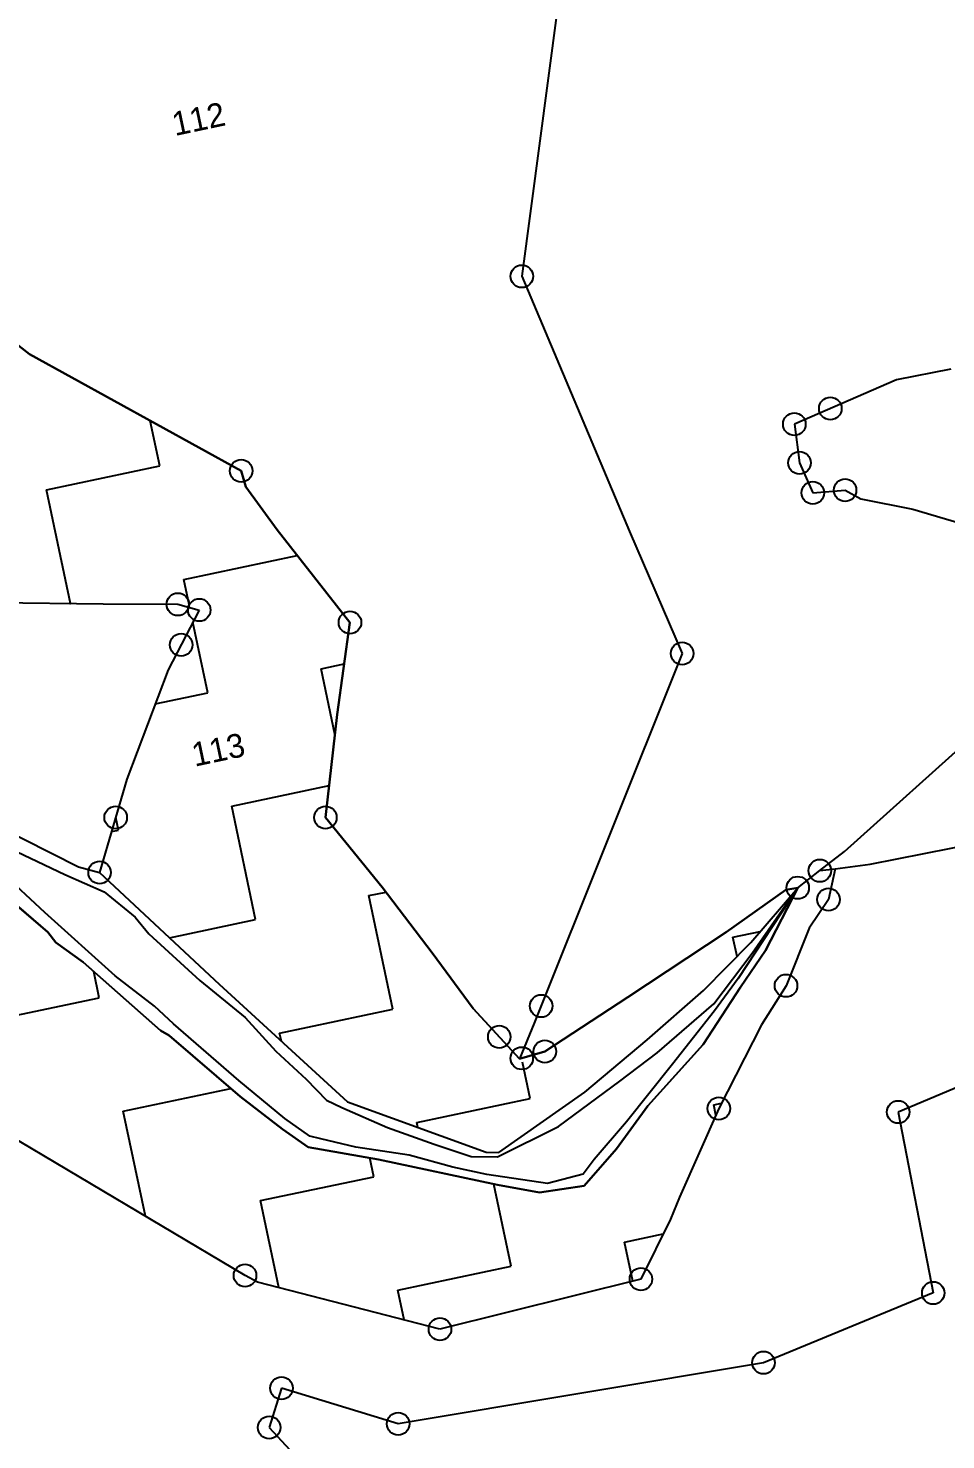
# Model space of a CAD drawing. Header units: metres. Extents: x 349664 to 353992, y 1754751 to 1758067.
# Drawn here: x 352143 to 352504, y 1755985 to 1756540 of the extents above; entities that cross this region are included whole.
import ezdxf
from ezdxf.enums import TextEntityAlignment as Align

# ---------------------------------------------------------------- set-up
doc = ezdxf.new("R2010")
doc.units = ezdxf.units.M
for name, color, linetype in [('LINE_WATER', 4, 'Continuous'), ('POLY_HATCH', 12, 'Continuous'), ('POLY_PARCEL', 6, 'Continuous'), ('POLY_WATER', 4, 'Continuous'), ('TEXT_PARCEL', 7, 'Continuous')]:
    doc.layers.add(name, color=color, linetype=linetype)
doc.styles.add('kruti dev 050', font='')
doc.styles.get('kruti dev 050').set_extended_font_data('Kruti Dev 050')

msp = doc.modelspace()

# ---------------------------------------------------------------- linework, layer by layer
for centre in [(352337.29, 1756442.58), (352458.62, 1756390.59), (352444.46, 1756384.43), (352446.5, 1756369.23), (352226.86, 1756366.16), (352451.73, 1756357.44), (352464.41, 1756358.55), (352201.94, 1756313.65), (352210.4, 1756311.41), (352269.67, 1756306.51), (352203.25, 1756297.76), (352400.34, 1756294.31), (352177.51, 1756229.88), (352260, 1756229.88), (352171.19, 1756208.2), (352454.49, 1756208.96), (352445.79, 1756202.25), (352457.87, 1756197.62), (352441.19, 1756163.73), (352344.86, 1756155.76), (352328.4, 1756143.6), (352337.23, 1756135.2), (352346.34, 1756137.83), (352414.78, 1756115.47), (352485.28, 1756114.08), (352228.38, 1756049.83), (352384.13, 1756048.34), (352499.11, 1756042.94), (352305.07, 1756028.72), (352432.34, 1756015.55), (352242.73, 1756005.52), (352237.9, 1755990.07), (352288.64, 1755991.53)]:
    msp.add_circle(centre, 4.43)
at = {"layer": 'LINE_WATER'}
for p, q in [((352129.68, 1756220.6), (352157.53, 1756207.41)), ((352157.53, 1756207.41), (352173.04, 1756200.68)), ((352149.68, 1756192.51), (352138.39, 1756203)), ((352173.04, 1756200.68), (352185.19, 1756190.61)), ((352445.79, 1756202.25), (352422.36, 1756166.52)), ((352441.6, 1756196.33), (352445.79, 1756202.25)), ((352427.88, 1756176.51), (352441.6, 1756196.33)), ((352177.37, 1756167.62), (352149.68, 1756192.51)), ((352185.19, 1756190.61), (352190.61, 1756184.13)), ((352190.61, 1756184.13), (352210.59, 1756165.77)), ((352412.75, 1756156.62), (352427.88, 1756176.51)), ((352192.84, 1756155.7), (352177.37, 1756167.62)), ((352422.36, 1756166.52), (352413.1, 1756153.84)), ((352210.59, 1756165.77), (352228.47, 1756151.19)), ((352200.29, 1756148.69), (352192.84, 1756155.7)), ((352390.56, 1756137.39), (352412.75, 1756156.62)), ((352228.47, 1756151.19), (352240.56, 1756138.01)), ((352413.1, 1756153.84), (352396.52, 1756132.93)), ((352225.99, 1756126.47), (352200.29, 1756148.69)), ((352240.56, 1756138.01), (352252.45, 1756126.94)), ((352375.83, 1756126.15), (352390.56, 1756137.39)), ((352396.52, 1756132.93), (352378.39, 1756110.27)), ((352244.08, 1756111.57), (352225.99, 1756126.47)), ((352252.45, 1756126.94), (352260.45, 1756118.69)), ((352351.65, 1756108.4), (352375.83, 1756126.15)), ((352260.45, 1756118.69), (352266.53, 1756115.92)), ((352253.91, 1756104.59), (352244.08, 1756111.57)), ((352266.53, 1756115.92), (352284.43, 1756108.02)), ((352284.43, 1756108.02), (352302.77, 1756101.41)), ((352327.69, 1756096.43), (352351.65, 1756108.4)), ((352378.39, 1756110.27), (352365.77, 1756095.44)), ((352258.18, 1756103.58), (352253.91, 1756104.59)), ((352272, 1756100.3), (352258.18, 1756103.58)), ((352292.96, 1756097.11), (352272, 1756100.3)), ((352302.77, 1756101.41), (352317.39, 1756096.63)), ((352310.19, 1756092.4), (352292.96, 1756097.11)), ((352317.39, 1756096.63), (352327.69, 1756096.43)), ((352365.77, 1756095.44), (352361.37, 1756089.63)), ((352323.46, 1756089.49), (352310.19, 1756092.4)), ((352347.35, 1756085.95), (352323.46, 1756089.49)), ((352355.94, 1756088.25), (352347.35, 1756085.95)), ((352361.37, 1756089.63), (352355.94, 1756088.25))]:
    msp.add_line(p, q, dxfattribs=at)
at = {"layer": 'POLY_HATCH'}
for p, q in [((352143.64, 1756411.92), (352137.52, 1756416.7)), ((352226.86, 1756366.16), (352143.64, 1756411.92)), ((352228.73, 1756359.82), (352226.86, 1756366.16)), ((352241.04, 1756342.98), (352228.73, 1756359.82)), ((352269.67, 1756306.51), (352241.04, 1756342.98)), ((352059.82, 1756315.25), (352172.53, 1756313.8)), ((352172.53, 1756313.8), (352201.94, 1756313.65)), ((352210.4, 1756311.41), (352198.09, 1756287.92)), ((352201.94, 1756313.65), (352210.4, 1756311.41)), ((352264.6, 1756270.32), (352269.67, 1756306.51)), ((352198.09, 1756287.92), (352181.88, 1756244.89)), ((352260, 1756229.88), (352264.6, 1756270.32)), ((352181.88, 1756244.89), (352171.19, 1756208.2)), ((352282.33, 1756202.53), (352260, 1756229.88)), ((352171.19, 1756208.2), (352218.17, 1756164.33)), ((352445.79, 1756202.25), (352454.49, 1756208.96)), ((352454.49, 1756208.96), (352460.48, 1756209.72)), ((352460.48, 1756209.72), (352457.87, 1756197.62)), ((352128.53, 1756203.79), (352150.86, 1756184.83)), ((352302.03, 1756176.68), (352282.33, 1756202.53)), ((352441.18, 1756201.42), (352417.7, 1756184.74)), ((352427.35, 1756180.74), (352445.79, 1756202.25)), ((352433.16, 1756177.62), (352445.79, 1756202.25)), ((352445.79, 1756202.25), (352441.18, 1756201.42)), ((352445.79, 1756202.25), (352445.79, 1756202.25)), ((352457.87, 1756197.62), (352450.29, 1756186.3)), ((352150.86, 1756184.83), (352153.92, 1756180.69)), ((352417.7, 1756184.74), (352379, 1756159.2)), ((352450.29, 1756186.3), (352441.19, 1756163.73)), ((352153.92, 1756180.69), (352164.7, 1756173.02)), ((352408.79, 1756161.8), (352427.35, 1756180.74)), ((352423.29, 1756163.15), (352433.16, 1756177.62)), ((352164.7, 1756173.02), (352195.18, 1756146.09)), ((352318.08, 1756154.81), (352302.03, 1756176.68)), ((352218.17, 1756164.33), (352268.69, 1756118.04)), ((352386.57, 1756142.39), (352408.79, 1756161.8)), ((352408.64, 1756140.68), (352423.29, 1756163.15)), ((352441.19, 1756163.73), (352431.56, 1756148.33)), ((352336.38, 1756134.95), (352318.08, 1756154.81)), ((352379, 1756159.2), (352346.34, 1756137.83)), ((352195.18, 1756146.09), (352198.56, 1756144.12)), ((352198.56, 1756144.12), (352226.52, 1756120.16)), ((352431.56, 1756148.33), (352414.78, 1756115.47)), ((352362.07, 1756121.87), (352386.57, 1756142.39)), ((352386.89, 1756116.47), (352408.64, 1756140.68)), ((352346.34, 1756137.83), (352336.38, 1756134.95)), ((352328.23, 1756098.13), (352362.07, 1756121.87)), ((352226.52, 1756120.16), (352243.07, 1756107.33)), ((352268.69, 1756118.04), (352323.18, 1756098.32)), ((352374.56, 1756099.6), (352386.89, 1756116.47)), ((352228.38, 1756049.83), (352121.82, 1756113.11)), ((352414.78, 1756115.47), (352399.28, 1756080.61)), ((352243.07, 1756107.33), (352253.17, 1756100.32)), ((352253.17, 1756100.32), (352280.88, 1756095.41)), ((352361.73, 1756085.05), (352374.56, 1756099.6)), ((352280.88, 1756095.41), (352327.72, 1756085.4)), ((352323.18, 1756098.32), (352328.23, 1756098.13)), ((352327.72, 1756085.4), (352344.24, 1756082.43)), ((352344.24, 1756082.43), (352361.73, 1756085.05)), ((352399.28, 1756080.61), (352395.69, 1756071.92)), ((352395.69, 1756071.92), (352384.13, 1756048.34)), ((352233.31, 1756047.22), (352228.38, 1756049.83)), ((352305.07, 1756028.72), (352233.31, 1756047.22)), ((352384.13, 1756048.34), (352305.07, 1756028.72))]:
    msp.add_line(p, q, dxfattribs=at)
at = {"layer": 'POLY_HATCH', "linetype": 'Continuous'}
for p, q in [((352194.89, 1756368.03), (352191.13, 1756385.81)), ((352150.31, 1756358.61), (352194.89, 1756368.03)), ((352159.73, 1756314.03), (352150.31, 1756358.61)), ((352204.31, 1756323.45), (352248.89, 1756332.87)), ((352248.89, 1756332.87), (352248.85, 1756333.04)), ((352206.38, 1756313.63), (352204.31, 1756323.45)), ((352159.43, 1756313.97), (352159.73, 1756314.03)), ((352213.73, 1756278.87), (352207.87, 1756306.59)), ((352258.31, 1756288.29), (352267.39, 1756290.21)), ((352263.73, 1756262.64), (352258.31, 1756288.29)), ((352193.03, 1756274.5), (352213.73, 1756278.87)), ((352223.15, 1756234.29), (352261.42, 1756242.38)), ((352232.57, 1756189.71), (352223.15, 1756234.29)), ((352178.57, 1756224.87), (352177.51, 1756229.88)), ((352175.88, 1756224.3), (352178.57, 1756224.87)), ((352277.15, 1756199.13), (352283.84, 1756200.54)), ((352286.57, 1756154.55), (352277.15, 1756199.13)), ((352198.66, 1756182.54), (352232.57, 1756189.71)), ((352420.31, 1756182.81), (352431.08, 1756185.09)), ((352421.92, 1756175.2), (352420.31, 1756182.81)), ((352171.04, 1756158.98), (352168.85, 1756169.35)), ((352126.46, 1756149.56), (352171.04, 1756158.98)), ((352241.99, 1756145.13), (352286.57, 1756154.55)), ((352242.68, 1756141.87), (352241.99, 1756145.13)), ((352340.57, 1756119.39), (352337.55, 1756133.67)), ((352180.46, 1756114.4), (352222.8, 1756123.34)), ((352295.99, 1756109.97), (352340.57, 1756119.39)), ((352412.79, 1756116.92), (352415.85, 1756117.57)), ((352413.64, 1756112.9), (352412.79, 1756116.92)), ((352189.19, 1756073.1), (352180.46, 1756114.4)), ((352296.41, 1756108.01), (352295.99, 1756109.97)), ((352279.04, 1756088.66), (352277.49, 1756096.01)), ((352234.46, 1756079.24), (352279.04, 1756088.66)), ((352333.05, 1756053.5), (352326.24, 1756085.71)), ((352241.68, 1756045.06), (352234.46, 1756079.24)), ((352377.63, 1756062.92), (352392.85, 1756066.14)), ((352380.88, 1756047.53), (352377.63, 1756062.92)), ((352288.46, 1756044.08), (352333.05, 1756053.5)), ((352290.94, 1756032.36), (352288.46, 1756044.08))]:
    msp.add_line(p, q, dxfattribs=at)
at = {"layer": 'POLY_PARCEL'}
for p, q in [((352351.23, 1756547.02), (352337.29, 1756442.58)), ((352337.29, 1756442.58), (352379.6, 1756342.21)), ((352137.52, 1756416.7), (352143.64, 1756411.92)), ((352143.64, 1756411.92), (352226.86, 1756366.16)), ((352506.03, 1756406.04), (352484.6, 1756401.9)), ((352484.6, 1756401.9), (352444.46, 1756384.43)), ((352444.46, 1756384.43), (352446.5, 1756369.23)), ((352226.86, 1756366.16), (352228.73, 1756359.82)), ((352446.5, 1756369.23), (352451.73, 1756357.44)), ((352228.73, 1756359.82), (352241.04, 1756342.98)), ((352451.73, 1756357.44), (352464.41, 1756358.55)), ((352464.41, 1756358.55), (352470.6, 1756355.17)), ((352470.6, 1756355.17), (352491.13, 1756351.01)), ((352491.13, 1756351.01), (352537.45, 1756337.35)), ((352241.04, 1756342.98), (352269.67, 1756306.51)), ((352379.6, 1756342.21), (352400.34, 1756294.31)), ((352059.82, 1756315.25), (352172.53, 1756313.8)), ((352172.53, 1756313.8), (352201.94, 1756313.65)), ((352210.4, 1756311.41), (352198.09, 1756287.92)), ((352201.94, 1756313.65), (352210.4, 1756311.41)), ((352269.67, 1756306.51), (352264.6, 1756270.32)), ((352400.34, 1756294.31), (352342.14, 1756148.97)), ((352198.09, 1756287.92), (352181.88, 1756244.89)), ((352464.22, 1756216.46), (352536.89, 1756281.84)), ((352264.6, 1756270.32), (352260, 1756229.88)), ((352181.88, 1756244.89), (352171.19, 1756208.2)), ((352260, 1756229.88), (352282.33, 1756202.53)), ((352474.28, 1756211.49), (352545.02, 1756225.57)), ((352454.49, 1756208.96), (352464.22, 1756216.46)), ((352460.48, 1756209.72), (352474.28, 1756211.49)), ((352445.79, 1756202.25), (352454.49, 1756208.96)), ((352454.49, 1756208.96), (352460.48, 1756209.72)), ((352460.48, 1756209.72), (352457.87, 1756197.62)), ((352282.33, 1756202.53), (352302.03, 1756176.68)), ((352417.7, 1756184.74), (352441.18, 1756201.42)), ((352441.18, 1756201.42), (352445.79, 1756202.25)), ((352457.87, 1756197.62), (352450.29, 1756186.3)), ((352379, 1756159.2), (352417.7, 1756184.74)), ((352450.29, 1756186.3), (352441.19, 1756163.73)), ((352302.03, 1756176.68), (352318.08, 1756154.81)), ((352441.19, 1756163.73), (352431.56, 1756148.33)), ((352318.08, 1756154.81), (352336.38, 1756134.95)), ((352346.34, 1756137.83), (352379, 1756159.2)), ((352342.14, 1756148.97), (352336.38, 1756134.95)), ((352431.56, 1756148.33), (352414.78, 1756115.47)), ((352336.38, 1756134.95), (352346.34, 1756137.83)), ((352541.83, 1756137.86), (352485.28, 1756114.08)), ((352228.38, 1756049.83), (352121.82, 1756113.11)), ((352414.78, 1756115.47), (352399.28, 1756080.61)), ((352485.28, 1756114.08), (352499.11, 1756042.94)), ((352399.28, 1756080.61), (352395.69, 1756071.92)), ((352395.69, 1756071.92), (352384.13, 1756048.34)), ((352233.31, 1756047.22), (352228.38, 1756049.83)), ((352305.07, 1756028.72), (352233.31, 1756047.22)), ((352384.13, 1756048.34), (352305.07, 1756028.72)), ((352499.11, 1756042.94), (352432.34, 1756015.55)), ((352432.34, 1756015.55), (352288.64, 1755991.53)), ((352242.73, 1756005.52), (352237.9, 1755990.07)), ((352288.64, 1755991.53), (352242.73, 1756005.52)), ((352237.9, 1755990.07), (352261.47, 1755964.73))]:
    msp.add_line(p, q, dxfattribs=at)
at = {"layer": 'POLY_WATER'}
for p, q in [((352104.65, 1756239.83), (352162.87, 1756210.51)), ((352162.87, 1756210.51), (352171.19, 1756208.2)), ((352171.19, 1756208.2), (352218.17, 1756164.33)), ((352150.86, 1756184.83), (352128.53, 1756203.79)), ((352427.35, 1756180.74), (352445.79, 1756202.25)), ((352445.79, 1756202.25), (352433.16, 1756177.62)), ((352153.92, 1756180.69), (352150.86, 1756184.83)), ((352164.7, 1756173.02), (352153.92, 1756180.69)), ((352408.79, 1756161.8), (352427.35, 1756180.74)), ((352433.16, 1756177.62), (352423.29, 1756163.15)), ((352195.18, 1756146.09), (352164.7, 1756173.02)), ((352218.17, 1756164.33), (352268.69, 1756118.04)), ((352386.57, 1756142.39), (352408.79, 1756161.8)), ((352423.29, 1756163.15), (352408.64, 1756140.68)), ((352198.56, 1756144.12), (352195.18, 1756146.09)), ((352226.52, 1756120.16), (352198.56, 1756144.12)), ((352362.07, 1756121.87), (352386.57, 1756142.39)), ((352408.64, 1756140.68), (352386.89, 1756116.47)), ((352328.23, 1756098.13), (352362.07, 1756121.87)), ((352243.07, 1756107.33), (352226.52, 1756120.16)), ((352268.69, 1756118.04), (352323.18, 1756098.32)), ((352386.89, 1756116.47), (352374.56, 1756099.6)), ((352253.17, 1756100.32), (352243.07, 1756107.33)), ((352280.88, 1756095.41), (352253.17, 1756100.32)), ((352374.56, 1756099.6), (352361.73, 1756085.05)), ((352327.72, 1756085.4), (352280.88, 1756095.41)), ((352323.18, 1756098.32), (352328.23, 1756098.13)), ((352344.24, 1756082.43), (352327.72, 1756085.4)), ((352361.73, 1756085.05), (352344.24, 1756082.43))]:
    msp.add_line(p, q, dxfattribs=at)

# ---------------------------------------------------------------- texts
at = {"layer": 'TEXT_PARCEL', "style": 'kruti dev 050'}
for s, p in [('112', (352210.06, 1756504.53)), ('113', (352217.83, 1756256.54))]:
    msp.add_text(s, height=9.373, rotation=11.9324, dxfattribs=at).set_placement(p, align=Align.MIDDLE)

doc.saveas('drawing.dxf')
